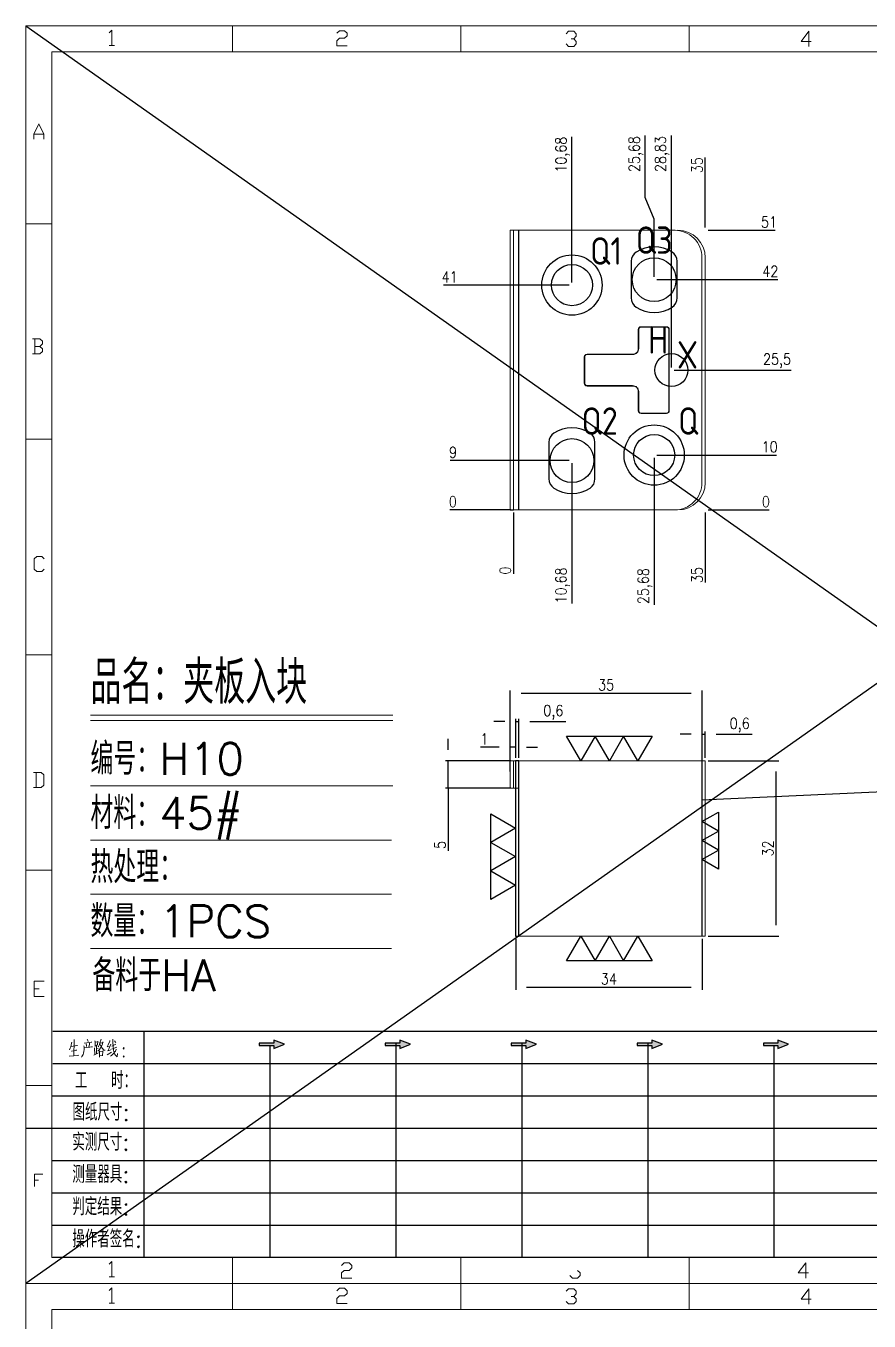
# Model space of a CAD drawing. Header units: millimetres. Extents: x 88508 to 142116, y -5268 to 20283.
# Drawn here: x 97651.9 to 97805.8, y 14631.8 to 14868 of the extents above; entities that cross this region are included whole.
import ezdxf
from ezdxf.enums import TextEntityAlignment as Align

# ---------------------------------------------------------------- set-up
doc = ezdxf.new("R2010")
doc.units = ezdxf.units.MM
doc.linetypes.add('HIDDEN', pattern=[0])
for name, color, linetype in [('DIM', 4, 'Continuous'), ('PH_P', 2, 'Continuous'), ('TEXT', 4, 'Continuous')]:
    doc.layers.add(name, color=color, linetype=linetype)
doc.styles.add('chinesef_fs', font='simplex.shx', dxfattribs={"bigfont": 'gbcbig.shx'})
doc.styles.add('gbenor', font='gbenor.shx', dxfattribs={"bigfont": 'gbcbig.shx'})
doc.styles.add('GBENOR_', font='gbenor.shx', dxfattribs={"bigfont": 'gbcbig'})
doc.styles.get("Standard").update_dxf_attribs({"font": 'txt.shx', "width": 0.85, "bigfont": 'ctxt.shx'})
doc.styles.add('TXT', font='txt.shx', dxfattribs={"width": 0.8, "bigfont": 'ctxt.shx'})
doc.dimstyles.new('T-2-WX', dxfattribs={"dimtxt": 2, "dimasz": 2, "dimexe": 0.5, "dimexo": 0.5, "dimgap": 0.5, "dimtad": 1, "dimtxsty": 'Standard', "dimblk": 'OPEN30', "dimcen": 0, "dimazin": 3, "dimtfac": 1, "dimtmove": 0, "dimatfit": 3, "dimldrblk": 'OPEN30', "dimlwd": -1, "dimlwe": -1})

# ---------------------------------------------------------------- blocks, each defined once
blk = doc.blocks.new('U40')
for points in [[(351.8, 337.7), (351.8, 333.2), (367, 339.3), (351.8, 345.3), (351.8, 340.8), (331.2, 340.8), (331.2, 337.7)], [(545.7, 339.3), (530.6, 345.3), (530.6, 340.8), (509.9, 340.8), (509.9, 337.7), (530.6, 337.7), (530.6, 333.2)], [(724.5, 339.3), (709.3, 345.3), (709.3, 340.8), (688.7, 340.8), (688.7, 337.7), (709.3, 337.7), (709.3, 333.2)], [(903.3, 339.3), (888.1, 345.3), (888.1, 340.8), (867.5, 340.8), (867.5, 337.7), (888.1, 337.7), (888.1, 333.2)], [(1082.1, 339.3), (1066.9, 345.3), (1066.9, 340.8), (1046.3, 340.8), (1046.3, 337.7), (1066.9, 337.7), (1066.9, 333.2)]]:
    blk.add_hatch(color=3).paths.add_polyline_path(points)
at = {"color": 254, "lineweight": 18}
for p, q in [((0, 1783.5), (0, 0)), ((0, 1783.5), (2530.2, 1783.5)), ((941.1, 1783.5), (941.1, 1746.5)), ((37, 37), (37, 1746.5)), ((37, 1746.5), (2493.2, 1746.5)), ((0, 1502.7), (37, 1502.7)), ((0, 1197.2), (37, 1197.2)), ((0, 891.7), (37, 891.7)), ((0, 586.3), (37, 586.3)), ((0, 280.8), (37, 280.8)), ((37, 37), (2493.2, 37)), ((941.1, 0), (941.1, 37)), ((0, 0), (2530.2, 0))]:
    blk.add_line(p, q, dxfattribs=at)
at = {"color": 254, "linetype": 'Continuous', "lineweight": 18}
for p, q in [((293.1, 1783.5), (293.1, 1746.5)), ((617.1, 1783.5), (617.1, 1746.5)), ((293.1, 0), (293.1, 37)), ((617.1, 0), (617.1, 37))]:
    blk.add_line(p, q, dxfattribs=at)
for p, q in [((38, 357.6), (1598.2, 357.6)), ((38, 311.8), (1598.2, 311.8)), ((37.1, 266), (1598.2, 266)), ((0.1, 220.2), (1598.2, 220.2)), ((37.1, 174.4), (1598.2, 174.4)), ((37.1, 128.6), (1598.2, 128.6)), ((37.1, 82.8), (1598.2, 82.8))]:
    blk.add_line(p, q)
at = {"color": 254}
for p, q in [((167.8, 37), (167.8, 357.6)), ((346.7, 37), (346.7, 337.9)), ((525.5, 37), (525.5, 340.8)), ((704.3, 37), (704.3, 340.8)), ((883.1, 37), (883.1, 340.8)), ((1061.9, 37), (1061.9, 337.7)), ((1598.2, 37), (38, 37))]:
    blk.add_line(p, q, dxfattribs=at)
at = {"color": 92, "lineweight": 18}
for points in [[(118.3, 1773.7), (121.9, 1777.3), (121.9, 1755.8)], [(441.4, 1773.1), (445, 1776.7), (452.2, 1776.7), (455.8, 1773.1), (455.8, 1769.5), (452.2, 1765.9), (445, 1765.9), (441.4, 1762.3), (441.4, 1755.1), (455.8, 1755.1)], [(766.4, 1772.4), (770, 1776), (777.2, 1776), (780.8, 1772.4), (780.8, 1768.8), (777.2, 1765.2), (773.6, 1765.2)], [(777.2, 1765.2), (780.8, 1761.6), (780.8, 1758), (777.2, 1754.4), (770, 1754.4), (766.4, 1758)], [(1114.4, 1761.4), (1100, 1761.4), (1110.8, 1775.8), (1110.8, 1754.2)], [(118.3, 1755.8), (125.5, 1755.8)], [(11.1, 1622.8), (11.1, 1630), (18.3, 1644.4), (25.5, 1630), (25.5, 1622.8)], [(11.1, 1630), (25.5, 1630)], [(20, 1329), (23.6, 1332.6), (23.6, 1336.2), (20, 1339.8), (9.2, 1339.8)], [(9.2, 1318.2), (20, 1318.2), (23.6, 1321.8), (23.6, 1325.4), (20, 1329), (12.8, 1329)], [(12.8, 1339.8), (12.8, 1318.2)], [(26.1, 1013.2), (22.5, 1009.6), (15.3, 1009.6), (11.7, 1013.2), (11.7, 1027.6), (15.3, 1031.2), (22.5, 1031.2), (26.1, 1027.6)], [(11, 703.2), (21.8, 703.2), (25.4, 706.8), (25.4, 721.2), (21.8, 724.8), (11, 724.8)], [(14.6, 724.8), (14.6, 703.2)], [(26.1, 407), (11.7, 407), (11.7, 428.6), (26.1, 428.6)], [(11.7, 417.8), (18.9, 417.8)], [(12.3, 137.7), (12.3, 155), (23.8, 155)], [(12.3, 146.4), (18.1, 146.4)], [(118.3, 27.4), (121.9, 31), (121.9, 9.4)], [(447.9, 25.7), (451.5, 29.3), (458.7, 29.3), (462.3, 25.7), (462.3, 22.1), (458.7, 18.5), (451.5, 18.5), (447.9, 14.9), (447.9, 7.7), (462.3, 7.7)], [(782.7, 18.5), (786.3, 14.9), (786.3, 11.3), (782.7, 7.7), (775.5, 7.7), (771.9, 11.3)], [(1110.3, 14.9), (1095.9, 14.9), (1106.7, 29.3), (1106.7, 7.7)], [(118.3, 9.4), (125.5, 9.4)]]:
    blk.add_lwpolyline(points, dxfattribs=at)
at = {"color": 92, "lineweight": 0}
for points in [[(65, 342.2), (64.8, 341), (64.1, 337.9), (63.6, 335.7), (62.8, 333.5), (62.1, 331.4)], [(63.8, 335.9), (73.4, 337.5), (73.1, 337.7), (72.5, 337.3)], [(64.5, 329.6), (64.8, 329.6), (65.1, 329.6), (72.5, 331), (71.9, 331), (70.9, 330.8)], [(68.4, 345.9), (68.7, 344.4), (68.1, 322.9)], [(82.6, 335.1), (82.6, 331.8), (82.3, 329), (81.9, 326.8), (81.2, 324.9), (80.3, 323.1), (79.6, 321.9), (78.8, 320.9)], [(93.3, 335.5), (94.1, 335.7), (94.3, 335.5), (82.6, 334.3), (82.6, 335.1), (82.2, 336.9)], [(82.6, 340.8), (93.7, 342.2), (93.3, 342.4), (92.4, 342)], [(86.1, 336.1), (86, 337.5), (85.3, 339.8)], [(86.7, 346.7), (87.9, 344.6), (88.3, 343)], [(90.3, 341), (90.4, 339.6), (89.1, 335.3)], [(97.2, 334.3), (97.5, 333.5), (97.7, 324.7)], [(97.8, 344), (98.1, 342.6), (98.1, 340.8), (98.1, 337.9), (98.1, 336.3), (98.2, 337.7), (102.1, 338.3), (101.8, 338.3), (102.1, 343.6), (102.1, 343.2), (102.1, 342.8), (98.2, 342.2)], [(100.2, 337.9), (100.1, 325.9)], [(100.2, 332.6), (102.4, 333.1)], [(105.5, 341.2), (105.9, 341), (109.6, 341.8), (109.3, 342.6), (108.5, 339.6), (107.6, 337.3), (106.9, 335.9), (105.9, 334.3), (104.3, 332), (103.1, 330.4), (101.9, 329.4)], [(106.6, 346.5), (106.5, 345.2), (105.1, 341.2), (104.2, 338.9), (103.1, 336.3), (102.6, 335.5)], [(104.9, 339.1), (105.3, 338.7), (107, 335.7), (108.6, 333.3), (109.9, 331.2), (110.3, 330.8), (112.6, 330.8), (110.2, 331.2), (109, 332.6)], [(119.3, 344.8), (119.1, 343.8), (116.8, 338.5), (115.4, 335.5), (119.3, 336.3)], [(120.3, 339.4), (118.1, 333.5), (116.4, 330), (116.1, 329.8), (120.5, 331.4)], [(128.2, 332.4), (128.1, 331.6), (126.9, 329.6), (125.8, 328), (124.5, 326.3), (123, 324.7), (121.4, 323.3), (120.1, 322.3)], [(121.4, 332.2), (128.8, 335.1)], [(121.7, 336.7), (127.7, 339.6)], [(123.4, 346.5), (123.5, 345.4), (123.5, 340.8), (123.8, 337.3), (124, 335.3), (124.2, 333.1), (124.5, 331), (124.8, 329), (125.2, 327.4), (125.9, 325.7), (126.9, 323.9), (127.9, 322.7), (128.9, 321.7), (129.6, 321.3), (129.9, 326.1), (129.4, 321.5)], [(127.7, 341.6), (127.2, 342.4), (125.7, 344.2)], [(61.4, 322.3), (68.2, 322.9), (75.3, 323.7), (74.9, 323.9), (73.8, 323.5)], [(96.5, 323.9), (102.8, 327.2)], [(104.2, 330), (104.5, 329), (104.5, 321.1), (104.3, 322.1), (104.5, 322.7), (109.2, 323.1), (108.6, 323.1), (109, 329.2), (109, 330), (109.3, 329.4), (108.6, 329.4), (104.6, 328.8)], [(115.3, 324.3), (121.5, 328.2)]]:
    blk.add_lwpolyline(points, dxfattribs=at)
for points in [[(138.7, 332.4), (139.4, 333.5), (138.7, 334.5), (138, 333.5)], [(138.7, 320.9), (139.4, 321.9), (138.7, 322.9), (138, 321.9)]]:
    blk.add_lwpolyline(points, close=True, dxfattribs=at)
for points in [[(367, 339.3), (351.8, 345.3), (351.8, 340.8), (331.2, 340.8), (331.2, 337.7), (351.8, 337.7), (351.8, 333.2), (367, 339.3)], [(545.7, 339.3), (530.6, 345.3), (530.6, 340.8), (509.9, 340.8), (509.9, 337.7), (530.6, 337.7), (530.6, 333.2), (545.7, 339.3)], [(724.5, 339.3), (709.3, 345.3), (709.3, 340.8), (688.7, 340.8), (688.7, 337.7), (709.3, 337.7), (709.3, 333.2), (724.5, 339.3)], [(903.3, 339.3), (888.1, 345.3), (888.1, 340.8), (867.5, 340.8), (867.5, 337.7), (888.1, 337.7), (888.1, 333.2), (903.3, 339.3)], [(1082.1, 339.3), (1066.9, 345.3), (1066.9, 340.8), (1046.3, 340.8), (1046.3, 337.7), (1066.9, 337.7), (1066.9, 333.2), (1082.1, 339.3)]]:
    blk.add_lwpolyline(points)
at = {"color": 3, "style": 'chinesef_fs'}
for s, p in [('工  时：', (69.5, 275.7)), ('图纸尺寸:', (66.2, 230.9)), ('实测尺寸:', (65.9, 188.4)), ('测量器具:', (65.9, 142.6)), ('判定结果:', (65.9, 96.8)), ('操作者签名:', (65.9, 51))]:
    blk.add_text(s, height=24.57, dxfattribs=at).set_placement(p)
at = {"lineweight": 18, "style": 'GBENOR_'}
blk.add_attdef('文档路径', (2126, 386.9), '', height=17.8, dxfattribs=at)
at = {"lineweight": 20, "style": 'TXT'}
for tag, height, p in [('18-**-**', 16.3, (1866.6, 256.2)), ('客户名称', 16.1, (1741.1, 134, 0)), ('料厚:', 16.1, (1741.3, 93.2, 0))]:
    blk.add_attdef(tag, text='', height=height, dxfattribs=at).set_placement(p, align=Align.MIDDLE)
for tag, p, height in [('88888', (1850.9, 207.5), 14.9), ('材质:', (1691.2, 168, 0), 16.1), ('核准', (1869.4, 127.5, 0), 16.1), ('设计', (1868.8, 88.3, 0), 16.1), ('绘图', (1868.2, 49.1, 0), 16.1)]:
    blk.add_attdef(tag, p, '', height=height, dxfattribs=at)
for tag, p, height, width in [('3', (2234.7, 206.9), 15.8, 0.7), ('4', (2234.7, 167.4), 15.8, 0.7), ('核准日期', (2041.1, 124.2, 0), 16.1, 0.68), ('设计日期', (2041.1, 84.5, 0), 16.1, 0.68), ('1', (2251.9, 85.9), 14.6, 0.7), ('绘图日期', (2040.9, 46.4, 0), 16.1, 0.68), ('2', (2235, 49.2), 14.6, 0.7)]:
    blk.add_attdef(tag, p, '', height=height, dxfattribs=dict(at, width=width))
blk = doc.blocks.new('*D8866')
at = {"layer": 'Defpoints', "color": 0}
for p in [(97775.88, 14734.01), (97788.8, 14734.01), (97775.88, 14702.01)]:
    blk.add_point(p, dxfattribs=at)
at = {"layer": 'DIM', "color": 0}
for p, q in [((97776.38, 14734.01), (97789.3, 14734.01)), ((97788.8, 14704.01), (97788.8, 14732.01)), ((97776.38, 14702.01), (97789.3, 14702.01))]:
    blk.add_line(p, q, dxfattribs=at)
at = {"layer": 'DIM', "color": 0, "insert": (97787.3, 14718.01), "char_height": 2, "attachment_point": 5, "rotation": 90}
blk.add_mtext('32', dxfattribs=at)
blk = doc.blocks.new('_Open30')
blk = doc.blocks.new('*D8884')
at = {"layer": 'Defpoints', "color": 0}
for p in [(97740.88, 14779.75), (97775.88, 14779.75), (97785.88, 14779.75)]:
    blk.add_point(p, dxfattribs=at)
at = {"layer": 'DIM', "color": 0}
blk.add_line((97776.38, 14779.75), (97787.51, 14779.75), dxfattribs=at)
at = {"layer": 'DIM', "color": 0, "insert": (97786.94, 14781.25), "char_height": 2, "attachment_point": 5}
blk.add_mtext('0', dxfattribs=at)
blk = doc.blocks.new('*D8885')
at = {"layer": 'Defpoints', "color": 0}
for p in [(97766.55, 14789.75), (97785.88, 14789.75), (97740.88, 14779.75)]:
    blk.add_point(p, dxfattribs=at)
at = {"layer": 'DIM', "color": 0}
for p, q in [((97767.05, 14789.75), (97777.88, 14789.75)), ((97777.88, 14789.75), (97781.88, 14789.75)), ((97781.88, 14789.75), (97788.89, 14789.75))]:
    blk.add_line(p, q, dxfattribs=at)
at = {"layer": 'DIM', "color": 0, "insert": (97787.63, 14791.25), "char_height": 2, "attachment_point": 5}
blk.add_mtext('10', dxfattribs=at)
blk = doc.blocks.new('*D8886')
at = {"layer": 'Defpoints', "color": 0}
for p in [(97769.7, 14805.25), (97785.88, 14805.25), (97740.88, 14779.75)]:
    blk.add_point(p, dxfattribs=at)
at = {"layer": 'DIM', "color": 0}
for p, q in [((97770.2, 14805.25), (97777.88, 14805.25)), ((97777.88, 14805.25), (97781.88, 14805.25)), ((97781.88, 14805.25), (97791.56, 14805.25))]:
    blk.add_line(p, q, dxfattribs=at)
at = {"layer": 'DIM', "color": 0, "insert": (97788.97, 14806.94), "char_height": 2, "attachment_point": 5}
blk.add_mtext('25,5', dxfattribs=at)
blk = doc.blocks.new('*D8887')
at = {"layer": 'Defpoints', "color": 0}
for p in [(97766.55, 14821.75), (97785.88, 14821.75), (97740.88, 14779.75)]:
    blk.add_point(p, dxfattribs=at)
at = {"layer": 'DIM', "color": 0}
for p, q in [((97767.05, 14821.75), (97777.88, 14821.75)), ((97777.88, 14821.75), (97781.88, 14821.75)), ((97781.88, 14821.75), (97789.13, 14821.75))]:
    blk.add_line(p, q, dxfattribs=at)
at = {"layer": 'DIM', "color": 0, "insert": (97787.75, 14823.25), "char_height": 2, "attachment_point": 5}
blk.add_mtext('42', dxfattribs=at)
blk = doc.blocks.new('*D8888')
at = {"layer": 'Defpoints', "color": 0}
for p in [(97775.88, 14830.75), (97785.88, 14830.75), (97740.88, 14779.75)]:
    blk.add_point(p, dxfattribs=at)
at = {"layer": 'DIM', "color": 0}
for p, q in [((97776.38, 14830.75), (97779.88, 14830.75)), ((97779.88, 14830.75), (97781.88, 14830.75)), ((97781.88, 14830.75), (97788.64, 14830.75))]:
    blk.add_line(p, q, dxfattribs=at)
at = {"layer": 'DIM', "color": 0, "insert": (97787.51, 14832.25), "char_height": 2, "attachment_point": 5}
blk.add_mtext('51', dxfattribs=at)
blk = doc.blocks.new('*D8889')
at = {"layer": 'Defpoints', "color": 0}
for p in [(97730.88, 14779.75), (97740.88, 14779.75), (97740.88, 14779.75)]:
    blk.add_point(p, dxfattribs=at)
at = {"layer": 'DIM', "color": 0}
blk.add_line((97740.38, 14779.75), (97729.24, 14779.75), dxfattribs=at)
at = {"layer": 'DIM', "color": 0, "insert": (97729.81, 14781.25), "char_height": 2, "attachment_point": 5}
blk.add_mtext('0', dxfattribs=at)
blk = doc.blocks.new('*D8890')
at = {"layer": 'Defpoints', "color": 0}
for p in [(97730.88, 14788.75), (97751.55, 14788.75), (97740.88, 14779.75)]:
    blk.add_point(p, dxfattribs=at)
at = {"layer": 'DIM', "color": 0}
for p, q in [((97734.88, 14788.75), (97729.32, 14788.75)), ((97738.88, 14788.75), (97734.88, 14788.75)), ((97751.05, 14788.75), (97738.88, 14788.75))]:
    blk.add_line(p, q, dxfattribs=at)
at = {"layer": 'DIM', "color": 0, "insert": (97729.85, 14790.25), "char_height": 2, "attachment_point": 5}
blk.add_mtext('9', dxfattribs=at)
blk = doc.blocks.new('*D8891')
at = {"layer": 'Defpoints', "color": 0}
for p in [(97730.88, 14820.75), (97751.55, 14820.75), (97740.88, 14779.75)]:
    blk.add_point(p, dxfattribs=at)
at = {"layer": 'DIM', "color": 0}
for p, q in [((97734.88, 14820.75), (97728.11, 14820.75)), ((97738.88, 14820.75), (97734.88, 14820.75)), ((97751.05, 14820.75), (97738.88, 14820.75))]:
    blk.add_line(p, q, dxfattribs=at)
at = {"layer": 'DIM', "color": 0, "insert": (97729.24, 14822.25), "char_height": 2, "attachment_point": 5}
blk.add_mtext('41', dxfattribs=at)
blk = doc.blocks.new('*D8892')
at = {"layer": 'Defpoints', "color": 0}
for p in [(97740.88, 14779.75), (97775.88, 14779.75), (97775.88, 14769.75)]:
    blk.add_point(p, dxfattribs=at)
at = {"layer": 'DIM', "color": 0}
for p, q in [((97775.88, 14779.25), (97775.88, 14775.75)), ((97775.88, 14775.75), (97775.88, 14773.75)), ((97775.88, 14773.75), (97775.88, 14766.49))]:
    blk.add_line(p, q, dxfattribs=at)
at = {"layer": 'DIM', "color": 0, "insert": (97774.38, 14767.87), "char_height": 2, "attachment_point": 5, "rotation": 90}
blk.add_mtext('35', dxfattribs=at)
blk = doc.blocks.new('*D8893')
at = {"layer": 'Defpoints', "color": 0}
for p in [(97766.55, 14789.75), (97740.88, 14779.75), (97766.55, 14769.75)]:
    blk.add_point(p, dxfattribs=at)
at = {"layer": 'DIM', "color": 0}
blk.add_line((97766.55, 14789.25), (97766.55, 14762.45), dxfattribs=at)
at = {"layer": 'DIM', "color": 0, "insert": (97764.86, 14765.85), "char_height": 2, "attachment_point": 5, "rotation": 90}
blk.add_mtext('25,68', dxfattribs=at)
blk = doc.blocks.new('*D8894')
at = {"layer": 'Defpoints', "color": 0}
for p in [(97751.55, 14788.75), (97740.88, 14779.75), (97751.55, 14769.75)]:
    blk.add_point(p, dxfattribs=at)
at = {"layer": 'DIM', "color": 0}
blk.add_line((97751.55, 14788.25), (97751.55, 14762.69), dxfattribs=at)
at = {"layer": 'DIM', "color": 0, "insert": (97749.86, 14765.97), "char_height": 2, "attachment_point": 5, "rotation": 90}
blk.add_mtext('10,68', dxfattribs=at)
blk = doc.blocks.new('*D8895')
at = {"layer": 'Defpoints', "color": 0}
for p in [(97740.88, 14779.75), (97740.88, 14779.75), (97740.88, 14769.75)]:
    blk.add_point(p, dxfattribs=at)
at = {"layer": 'DIM', "color": 0}
blk.add_line((97740.88, 14779.25), (97740.88, 14768.11), dxfattribs=at)
at = {"layer": 'DIM', "color": 0, "insert": (97739.38, 14768.68), "char_height": 2, "attachment_point": 5, "rotation": 90}
blk.add_mtext('0', dxfattribs=at)
blk = doc.blocks.new('*D8896')
at = {"layer": 'Defpoints', "color": 0}
for p in [(97775.88, 14840.75), (97775.88, 14830.75), (97740.88, 14779.75)]:
    blk.add_point(p, dxfattribs=at)
at = {"layer": 'DIM', "color": 0}
for p, q in [((97775.88, 14836.75), (97775.88, 14844)), ((97775.88, 14834.75), (97775.88, 14836.75)), ((97775.88, 14831.25), (97775.88, 14834.75))]:
    blk.add_line(p, q, dxfattribs=at)
at = {"layer": 'DIM', "color": 0, "insert": (97774.38, 14842.62), "char_height": 2, "attachment_point": 5, "rotation": 90}
blk.add_mtext('35', dxfattribs=at)
blk = doc.blocks.new('*D8897')
at = {"layer": 'Defpoints', "color": 0}
for p in [(97769.7, 14840.75), (97769.7, 14805.25), (97740.88, 14779.75)]:
    blk.add_point(p, dxfattribs=at)
at = {"layer": 'DIM', "color": 0}
blk.add_line((97769.7, 14805.75), (97769.7, 14848.05), dxfattribs=at)
at = {"layer": 'DIM', "color": 0, "insert": (97768.01, 14844.65), "char_height": 2, "attachment_point": 5, "rotation": 90}
blk.add_mtext('28,83', dxfattribs=at)
blk = doc.blocks.new('*D8898')
at = {"layer": 'Defpoints', "color": 0}
for p in [(97764.9, 14840.75), (97766.55, 14821.75), (97740.88, 14779.75)]:
    blk.add_point(p, dxfattribs=at)
at = {"layer": 'DIM', "color": 0}
for p, q in [((97764.9, 14836.75), (97764.9, 14848.05)), ((97766.55, 14832.75), (97764.9, 14836.75)), ((97766.55, 14822.25), (97766.55, 14832.75))]:
    blk.add_line(p, q, dxfattribs=at)
at = {"layer": 'DIM', "color": 0, "insert": (97763.21, 14844.65), "char_height": 2, "attachment_point": 5, "rotation": 90}
blk.add_mtext('25,68', dxfattribs=at)
blk = doc.blocks.new('*D8899')
at = {"layer": 'Defpoints', "color": 0}
for p in [(97751.55, 14840.75), (97751.55, 14820.75), (97740.88, 14779.75)]:
    blk.add_point(p, dxfattribs=at)
at = {"layer": 'DIM', "color": 0}
blk.add_line((97751.55, 14821.25), (97751.55, 14847.8), dxfattribs=at)
at = {"layer": 'DIM', "color": 0, "insert": (97749.86, 14844.53), "char_height": 2, "attachment_point": 5, "rotation": 90}
blk.add_mtext('10,68', dxfattribs=at)
blk = doc.blocks.new('*D8964')
at = {"layer": 'Defpoints', "color": 0}
for p in [(97728.99, 14734.01), (97740.88, 14734.01), (97740.88, 14729.01)]:
    blk.add_point(p, dxfattribs=at)
at = {"layer": 'DIM', "color": 0}
for p, q in [((97728.99, 14736.01), (97728.99, 14738.01)), ((97740.38, 14734.01), (97728.49, 14734.01)), ((97728.99, 14729.01), (97728.99, 14734.01)), ((97740.38, 14729.01), (97728.49, 14729.01)), ((97728.99, 14729.01), (97728.99, 14717.58)), ((97728.99, 14727.01), (97728.99, 14725.01))]:
    blk.add_line(p, q, dxfattribs=at)
at = {"layer": 'DIM', "color": 0, "insert": (97727.49, 14718.64), "char_height": 2, "attachment_point": 5, "rotation": 90}
blk.add_mtext('5', dxfattribs=at)
blk = doc.blocks.new('*D10071')
at = {"layer": 'Defpoints', "color": 0}
for p in [(97741.88, 14741.15), (97741.28, 14734.01), (97741.88, 14734.01)]:
    blk.add_point(p, dxfattribs=at)
at = {"layer": 'DIM', "color": 0}
for p, q in [((97739.28, 14741.15), (97737.28, 14741.15)), ((97741.28, 14734.51), (97741.28, 14741.65)), ((97741.28, 14741.15), (97741.88, 14741.15)), ((97741.88, 14734.51), (97741.88, 14741.65)), ((97743.88, 14741.15), (97750.44, 14741.15))]:
    blk.add_line(p, q, dxfattribs=at)
at = {"layer": 'DIM', "color": 0, "insert": (97748.16, 14742.84), "char_height": 2, "attachment_point": 5}
blk.add_mtext('0,6', dxfattribs=at)
blk = doc.blocks.new('*D10072')
at = {"layer": 'Defpoints', "color": 0}
for p in [(97775.88, 14738.82), (97775.28, 14734.01), (97775.88, 14734.01)]:
    blk.add_point(p, dxfattribs=at)
at = {"layer": 'DIM', "color": 0}
for p, q in [((97773.28, 14738.82), (97771.28, 14738.82)), ((97775.28, 14734.51), (97775.28, 14739.32)), ((97775.28, 14738.82), (97775.88, 14738.82)), ((97775.88, 14734.51), (97775.88, 14739.32)), ((97777.88, 14738.82), (97784.44, 14738.82))]:
    blk.add_line(p, q, dxfattribs=at)
at = {"layer": 'DIM', "color": 0, "insert": (97782.16, 14740.51), "char_height": 2, "attachment_point": 5}
blk.add_mtext('0,6', dxfattribs=at)
blk = doc.blocks.new('*D10073')
at = {"layer": 'Defpoints', "color": 0}
for p in [(97740.28, 14736.47), (97740.28, 14734.01), (97741.28, 14734.01)]:
    blk.add_point(p, dxfattribs=at)
at = {"layer": 'PH_P', "color": 0}
for p, q in [((97738.28, 14736.47), (97734.87, 14736.47)), ((97740.28, 14734.51), (97740.28, 14736.97)), ((97741.28, 14736.47), (97740.28, 14736.47)), ((97741.28, 14734.51), (97741.28, 14736.97)), ((97743.28, 14736.47), (97745.28, 14736.47))]:
    blk.add_line(p, q, dxfattribs=at)
at = {"layer": 'PH_P', "color": 0, "insert": (97735.57, 14737.97), "char_height": 2, "attachment_point": 5}
blk.add_mtext('1', dxfattribs=at)
blk = doc.blocks.new('*D10074')
at = {"layer": 'Defpoints', "color": 0}
for p in [(97741.28, 14702.01), (97775.28, 14702.01), (97775.28, 14692.7)]:
    blk.add_point(p, dxfattribs=at)
at = {"layer": 'PH_P', "color": 0}
for p, q in [((97741.28, 14701.51), (97741.28, 14692.2)), ((97775.28, 14701.51), (97775.28, 14692.2)), ((97743.28, 14692.7), (97773.28, 14692.7))]:
    blk.add_line(p, q, dxfattribs=at)
at = {"layer": 'PH_P', "color": 0, "insert": (97758.28, 14694.2), "char_height": 2, "attachment_point": 5}
blk.add_mtext('34', dxfattribs=at)
blk = doc.blocks.new('*D10075')
at = {"layer": 'Defpoints', "color": 0}
for p in [(97775.28, 14746.33), (97740.28, 14731.51), (97775.28, 14731.51)]:
    blk.add_point(p, dxfattribs=at)
at = {"layer": 'PH_P', "color": 0}
for p, q in [((97740.28, 14732.01), (97740.28, 14746.83)), ((97742.28, 14746.33), (97773.28, 14746.33)), ((97775.28, 14732.01), (97775.28, 14746.83))]:
    blk.add_line(p, q, dxfattribs=at)
at = {"layer": 'PH_P', "color": 0, "insert": (97757.78, 14747.83), "char_height": 2, "attachment_point": 5}
blk.add_mtext('35', dxfattribs=at)

msp = doc.modelspace()

# ---------------------------------------------------------------- linework, layer by layer
at = {"layer": 'DIM', "color": 4, "linetype": 'Continuous', "lineweight": 13}
for p, q in [((97663.698, 14742.338), (97718.858, 14742.338)), ((97663.698, 14741.322), (97718.858, 14741.322)), ((97663.698, 14729.413), (97718.858, 14729.413)), ((97663.698, 14719.538), (97718.619, 14719.538)), ((97663.698, 14709.662), (97718.619, 14709.662)), ((97663.698, 14699.787), (97718.619, 14699.787))]:
    msp.add_line(p, q, dxfattribs=at)
at = {"layer": 'DIM', "color": 4}
for points in [[(97766.171, 14738.51), (97763.573, 14734.01), (97760.975, 14738.51), (97758.377, 14734.01), (97755.779, 14738.51), (97753.181, 14734.01), (97750.583, 14738.51), (97766.171, 14738.51)], [(97736.777, 14724.305), (97741.277, 14721.706), (97736.777, 14719.108), (97741.277, 14716.51), (97736.777, 14713.912), (97741.277, 14711.314), (97736.777, 14708.716), (97736.777, 14724.305)], [(97750.583, 14697.51), (97753.181, 14702.01), (97755.779, 14697.51), (97758.377, 14702.01), (97760.975, 14697.51), (97763.573, 14702.01), (97766.171, 14697.51), (97750.583, 14697.51)]]:
    msp.add_lwpolyline(points, close=True, dxfattribs=at)
at = {"layer": 'PH_P', "color": 1}
for p, q in [((97651.913, 14868.023), (97977.304, 14638.662)), ((97977.304, 14868.023), (97651.913, 14638.662)), ((97823.516, 14729.075), (97775.277, 14726.786))]:
    msp.add_line(p, q, dxfattribs=at)
at = {"layer": 'PH_P', "linetype": 'Continuous', "lineweight": 18}
for p, q in [((97740.877, 14830.747), (97770.379, 14830.747)), ((97770.304, 14779.747), (97740.877, 14779.747))]:
    msp.add_line(p, q, dxfattribs=at)
at = {"layer": 'PH_P', "color": 8, "linetype": 'Continuous', "lineweight": 18}
for p, q in [((97740.877, 14779.747), (97740.877, 14830.747)), ((97775.877, 14825.747), (97775.877, 14784.747))]:
    msp.add_line(p, q, dxfattribs=at)
at = {"layer": 'PH_P', "linetype": 'HIDDEN'}
msp.add_line((97741.877, 14779.747), (97741.877, 14830.747), dxfattribs=at)
at = {"layer": 'PH_P', "color": 2}
msp.add_line((97740.277, 14779.747), (97740.877, 14779.747), dxfattribs=at)
at = {"layer": 'PH_P', "color": 6}
msp.add_line((97775.277, 14734.01), (97775.277, 14702.01), dxfattribs=at)
at = {"layer": 'PH_P', "color": 3, "linetype": 'Continuous', "lineweight": 18}
msp.add_lwpolyline([(97740.277, 14779.747), (97740.277, 14830.747), (97740.877, 14830.747)], dxfattribs=at)
at = {"layer": 'PH_P', "color": 6, "linetype": 'Continuous', "lineweight": 18}
msp.add_lwpolyline([(97770.277, 14830.747, -0.4142136), (97775.277, 14825.747), (97775.277, 14784.747, -0.4142136), (97770.277, 14779.747)], format="xyb", dxfattribs=at)
at = {"layer": 'PH_P'}
for points in [[(97770.752, 14818.406), (97770.752, 14825.088, 0.2522637), (97769.852, 14826.758, 0.2997006), (97763.252, 14826.758, 0.2522637), (97762.352, 14825.088), (97762.352, 14818.406, 0.2522637), (97763.252, 14816.736, 0.2997006), (97769.852, 14816.736, 0.2522637)], [(97755.752, 14785.406), (97755.752, 14792.088, 0.2522637), (97754.852, 14793.758, 0.2997006), (97748.252, 14793.758, 0.2522637), (97747.352, 14792.088), (97747.352, 14785.406, 0.2522637), (97748.252, 14783.736, 0.2997006), (97754.852, 14783.736, 0.2522637)]]:
    msp.add_lwpolyline(points, format="xyb", close=True, dxfattribs=at)
at = {"layer": 'PH_P', "color": 1, "linetype": 'Continuous', "lineweight": 15}
msp.add_lwpolyline([(97762.652, 14802.347, -0.4142136), (97763.652, 14801.347), (97763.652, 14797.847, 0.4142136), (97764.152, 14797.347), (97768.802, 14797.347, 0.4142136), (97769.302, 14797.847), (97769.302, 14812.647, 0.4142136), (97768.802, 14813.147), (97764.152, 14813.147, 0.4142136), (97763.652, 14812.647), (97763.652, 14809.147, -0.4142136), (97762.652, 14808.147), (97754.302, 14808.147, 0.4142136), (97753.802, 14807.647), (97753.802, 14802.847, 0.4142136), (97754.302, 14802.347)], format="xyb", close=True, dxfattribs=at)
at = {"layer": 'PH_P', "color": 3, "linetype": 'Continuous', "lineweight": 15}
msp.add_lwpolyline([(97754.277, 14808.072, 0.4142136), (97753.877, 14807.672), (97753.877, 14802.822, 0.4142136), (97754.277, 14802.422), (97762.627, 14802.422, -0.4142136), (97763.727, 14801.322), (97763.727, 14797.822, 0.4142136), (97764.127, 14797.422), (97768.827, 14797.422, 0.4142136), (97769.227, 14797.822), (97769.227, 14812.672, 0.4142136), (97768.827, 14813.072), (97764.127, 14813.072, 0.4142136), (97763.727, 14812.672), (97763.727, 14809.172, -0.4142136), (97762.627, 14808.072)], format="xyb", close=True, dxfattribs=at)
at = {"layer": 'PH_P', "color": 2, "linetype": 'Continuous', "lineweight": 15}
msp.add_lwpolyline([(97740.277, 14729.01), (97740.277, 14734.01), (97741.277, 14734.01), (97741.277, 14729.01)], close=True, dxfattribs=at)
at = {"layer": 'PH_P', "color": 8, "linetype": 'Continuous', "lineweight": 15}
msp.add_lwpolyline([(97740.877, 14729.01), (97740.877, 14734.01), (97741.877, 14734.01), (97741.877, 14729.01)], close=True, dxfattribs=at)
at = {"layer": 'PH_P', "color": 6}
msp.add_lwpolyline([(97741.277, 14734.01), (97741.277, 14702.01), (97741.877, 14702.01), (97741.877, 14734.01)], close=True, dxfattribs=at)
at = {"layer": 'PH_P', "color": 2, "linetype": 'Continuous', "lineweight": 15}
for points in [[(97741.877, 14734.01), (97775.277, 14734.01)], [(97775.277, 14702.01), (97741.877, 14702.01), (97741.877, 14734.01)]]:
    msp.add_lwpolyline(points, dxfattribs=at)
at = {"layer": 'PH_P', "color": 8, "linetype": 'Continuous', "lineweight": 15}
msp.add_lwpolyline([(97775.277, 14734.01), (97775.877, 14734.01), (97775.877, 14702.01), (97775.277, 14702.01)], dxfattribs=at)
at = {"layer": 'PH_P', "color": 1}
msp.add_lwpolyline([(97778.277, 14714.238), (97775.277, 14715.97), (97778.277, 14717.702), (97775.277, 14719.434), (97778.277, 14721.166), (97775.277, 14722.898), (97778.277, 14724.63), (97778.277, 14714.238)], close=True, dxfattribs=at)
at = {"layer": 'PH_P'}
for centre, radius in [((97751.552, 14820.747), 5.5), ((97769.702, 14805.247), 3), ((97766.552, 14789.747), 5.5)]:
    msp.add_circle(centre, radius, dxfattribs=at)
at = {"layer": 'PH_P', "color": 1}
for centre, radius in [((97766.552, 14821.747), 4), ((97751.552, 14820.747), 3.75), ((97751.552, 14788.747), 4), ((97766.552, 14789.747), 3.75)]:
    msp.add_circle(centre, radius, dxfattribs=at)
at = {"layer": 'PH_P', "color": 8, "linetype": 'Continuous', "lineweight": 18}
for centre, start, end in [((97770.877, 14825.747), 0, 90), ((97770.877, 14784.747), 270, 0)]:
    msp.add_arc(centre, 5, start, end, dxfattribs=at)

# ---------------------------------------------------------------- block references
at = {"ltscale": 3, "xscale": 0.1286023526423836, "yscale": 0.1286023526408614, "zscale": 0.1286023526410949}
for p in [(97651.913, 14638.662), (97651.913, 14409.301)]:
    msp.add_blockref('U40', p, dxfattribs=at)

# ---------------------------------------------------------------- texts
at = {"layer": 'DIM', "color": 3, "linetype": 'Continuous', "lineweight": 13, "style": 'chinesef_fs'}
for s, height, p in [('品名：夹板入块', 7.8423, (97663.698, 14744.371)), ('编号：H10', 5.8091, (97663.698, 14731.446)), ('材料：45#', 5.8091, (97663.698, 14721.571)), ('热处理：', 5.8091, (97663.698, 14711.695)), ('数量：1PCS', 5.8091, (97663.698, 14701.82)), ('备料于HA', 5.8091, (97664.052, 14691.945))]:
    msp.add_text(s, height=height, dxfattribs=at).set_placement(p)
at = {"layer": 'TEXT', "style": 'gbenor'}
for s, p in [('Q3', (97766.552, 14828.955)), ('Q1', (97757.774, 14826.969)), ('H', (97767.287, 14810.764)), ('X', (97772.639, 14808.035)), ('Q2', (97756.599, 14795.955)), ('Q', (97772.774, 14795.969))]:
    msp.add_text(s, height=5, dxfattribs=at).set_placement(p, align=Align.MIDDLE_CENTER)

# ---------------------------------------------------------------- dimensions: what is measured, and where the dimension line sits
at = {"layer": 'DIM'}
for feature_location, offset, dtype, origin, picture, middle in [((97769.701944372, 14805.246937118), (0, 35.50000001), 1, (97740.876944372, 14779.746937108), '*D8897', (97768.011468182, 14844.646937128)), ((97766.551944372, 14821.746937118), (-1.65, 19.00000001), 1, (97740.876944372, 14779.746937108), '*D8898', (97763.211468182, 14844.646937128)), ((97751.551944372, 14820.746937118), (0, 20.00000001), 1, (97740.876944372, 14779.746937108), '*D8899', (97749.861468182, 14844.525508556)), ((97775.877, 14830.747), (0, 10), 1, (97740.877, 14779.747), '*D8896', (97774.377, 14842.623)), ((97775.877, 14830.747), (10, 0), 0, (97740.877, 14779.747), '*D8888', (97787.51, 14832.247)), ((97751.552, 14820.747), (-20.675, 0), 0, (97740.877, 14779.747), '*D8891', (97729.244, 14822.247)), ((97766.552, 14821.747), (19.325, 0), 0, (97740.877, 14779.747), '*D8887', (97787.753, 14823.247)), ((97769.702, 14805.247), (16.175, 0), 0, (97740.877, 14779.747), '*D8886', (97788.967, 14806.937)), ((97766.552, 14789.747), (19.325, 0), 0, (97740.877, 14779.747), '*D8885', (97787.632, 14791.247)), ((97751.552, 14788.747), (-20.675, 0), 0, (97740.877, 14779.747), '*D8890', (97729.851, 14790.247)), ((97766.551944372, 14789.746937118), (0, -20.00000001), 1, (97740.876944372, 14779.746937108), '*D8893', (97764.861468182, 14765.846937108)), ((97751.551944372, 14788.746937118), (0, -19.00000001), 1, (97740.876944372, 14779.746937108), '*D8894', (97749.861468182, 14765.968365679)), ((97740.876944372, 14779.746937108), (-10, 0), 0, (97740.876944372, 14779.746937108), '*D8889', (97729.810277706, 14781.246937108)), ((97775.876944382, 14779.746937108), (10, 0), 0, (97740.876944372, 14779.746937108), '*D8884', (97786.943611049, 14781.246937108)), ((97740.876944372, 14779.746937108), (0, -10), 1, (97740.876944372, 14779.746937108), '*D8895', (97739.376944372, 14768.680270441)), ((97775.877, 14779.747), (0, -10), 1, (97740.877, 14779.747), '*D8892', (97774.377, 14767.871))]:
    dim = msp.add_ordinate_dim(feature_location=feature_location, offset=offset, dtype=dtype, origin=origin, dimstyle='T-2-WX', dxfattribs=at)
    dim.commit()
    dim.dimension.update_dxf_attribs({"geometry": picture, "text_midpoint": middle})
at = {"layer": 'DIM', "color": 2}
for base, p1, p2, picture, middle in [((97741.877, 14741.153), (97741.277, 14734.01), (97741.877, 14734.01), '*D10071', (97748.158, 14742.843)), ((97775.877, 14738.816), (97775.277, 14734.01), (97775.877, 14734.01), '*D10072', (97782.158, 14740.506))]:
    dim = msp.add_linear_dim(base=base, p1=p1, p2=p2, dimstyle='T-2-WX', dxfattribs=at)
    dim.commit()
    dim.dimension.update_dxf_attribs({"geometry": picture, "text_midpoint": middle})
for base, p1, p2, picture, middle in [((97728.99, 14734.01), (97740.877, 14729.01), (97740.877, 14734.01), '*D8964', (97728.99, 14718.644)), ((97788.803, 14734.01), (97775.877, 14702.01), (97775.877, 14734.01), '*D8866', (97788.803, 14718.01))]:
    dim = msp.add_linear_dim(base=base, p1=p1, p2=p2, angle=90, dimstyle='T-2-WX', dxfattribs=at)
    dim.commit()
    dim.dimension.update_dxf_attribs({"geometry": picture, "text_midpoint": middle, "dimtype": 160})
at = {"layer": 'PH_P', "color": 1}
for base, p1, p2, picture, middle in [((97775.277, 14746.332), (97740.277, 14731.51), (97775.277, 14731.51), '*D10075', (97757.777, 14747.832)), ((97740.277, 14736.467), (97741.277, 14734.01), (97740.277, 14734.01), '*D10073', (97735.575, 14737.967)), ((97775.277, 14692.7), (97741.277, 14702.01), (97775.277, 14702.01), '*D10074', (97758.277, 14694.2))]:
    dim = msp.add_linear_dim(base=base, p1=p1, p2=p2, dimstyle='T-2-WX', dxfattribs=at)
    dim.commit()
    dim.dimension.update_dxf_attribs({"geometry": picture, "text_midpoint": middle})

doc.saveas('drawing.dxf')
